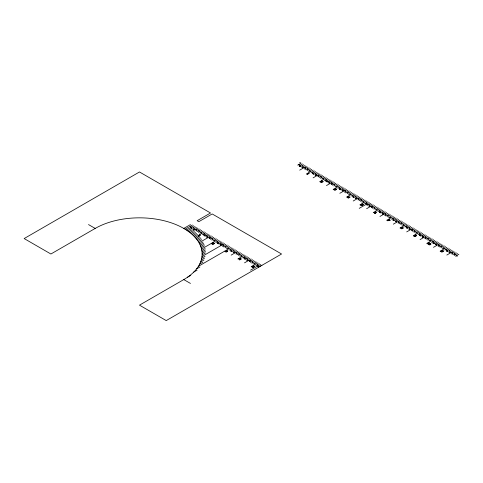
<?xml version="1.0" encoding="UTF-8"?>
<svg xmlns="http://www.w3.org/2000/svg" width="483" height="483" viewBox="0 0 483 483"><rect width="100%" height="100%" fill="white"/><g stroke="black" fill="none" stroke-linecap="round" stroke-linejoin="round"><path stroke-width="0.72" d="M212.991 242.864L213.969 243.468M322.656 181.638L321.672 181.053M321.66 181.228L321.678 180.986A1.678 0.972 0 0 1 322.759 181.24L323.139 181.65M393.627 219.831L393.639 219.723A0.67 0.386 0 0 1 394.068 219.831M407 227.553L407.012 227.439A0.67 0.386 0 0 1 407.441 227.553M420.373 235.269L420.379 235.161A0.67 0.386 0 0 1 420.814 235.275M433.746 242.991L433.752 242.883A0.67 0.386 0 0 1 434.181 242.997M447.113 250.713L447.125 250.599A0.67 0.386 0 0 1 447.554 250.713M214.428 243.631L213.685 243.933A1.232 0.712 0 0 1 213.486 243.909A1.515 0.875 0 0 1 213.238 243.849L213.075 243.8M323.121 181.783L322.348 182.103A1.232 0.712 0 0 1 322.173 182.079A1.515 0.875 0 0 1 321.92 182.019L321.756 181.97M416.086 235.722L415.199 235.463M374.397 212.695L375.297 212.967M415.217 235.336L416.117 235.619M375.273 213.075L374.391 212.828M213.939 243.589L213.383 243.589A1.757 1.014 0 0 0 212.103 243.45M322.626 181.759L322.095 181.765A1.757 1.014 0 0 0 320.784 181.626A1.527 0.881 0 0 0 320.38 181.735A1.727 0.996 0 0 0 320.072 181.886L321.913 182.562L320.809 181.922A1.244 0.718 0 0 1 321.068 181.886A1.274 0.737 0 0 1 321.286 181.886M401.651 227.433L402.52 227.348L403.269 227.867M428.572 242.677L427.207 243.74L427.54 243.927L429.405 242.846L429.139 242.695A0.694 0.398 0 0 1 428.632 242.647L428.62 242.647M393.035 218.479L392.462 218.914L393.234 218.497M406.408 226.195L405.835 226.636L406.608 226.219M419.781 233.917L419.208 234.358L419.981 233.941M388.779 219.379L390.318 220.242L389.98 220.435M388.7 219.427L389.358 220.188M190.465 224.571L183.781 228.429A62.645 36.165 0 0 0 95.187 228.429L50.896 254.004L24.15 238.56L139.484 171.972L210.522 212.991L197.149 220.707L198.821 221.673L212.194 213.957L281.565 254.004L166.23 320.591L139.484 305.147L183.781 279.579L190.465 283.436M185.098 229.214L188.436 227.282M189.034 226.938L192.379 225.012M297.715 165.114L301.06 163.182L299.72 162.409M186.372 230.023L189.716 228.091M190.368 227.71L193.713 225.784M299.055 165.886L302.394 163.954M187.609 230.85L190.954 228.918M191.709 228.483L195.047 226.557M300.39 166.653L303.735 164.727M188.805 231.707L192.149 229.775M193.043 229.256L196.388 227.324M301.73 167.426L305.069 165.5M189.958 232.583L197.722 228.097M299.72 170.131L306.409 166.267M191.069 233.482L194.414 231.556M195.718 230.802L199.062 228.87M304.405 168.972L307.743 167.04M192.137 234.412L195.482 232.48M197.058 231.574L200.397 229.642M199.268 231.242L198.797 230.82M305.739 169.744L309.084 167.812M193.164 235.366L196.509 233.434M198.392 232.347L201.737 230.415M307.949 169.412L307.478 168.99M307.079 170.517L310.418 168.585M194.148 236.338L197.493 234.412M199.733 233.114L203.071 231.188M200.982 232.818L200.831 232.884A0.743 0.429 0 0 0 201.212 233.017L201.797 232.903M308.414 171.29L311.758 169.358M309.663 170.988L309.518 171.054A0.743 0.429 0 0 0 309.893 171.187L310.478 171.073M195.084 237.34L204.412 231.961M306.409 173.989L313.093 170.131M195.977 238.373L199.316 236.441M202.407 234.66L205.746 232.734M311.088 172.829L314.433 170.904M196.816 239.429L200.161 237.503M203.741 235.432L207.086 233.5M312.429 173.602L315.767 171.676M197.607 240.516L200.952 238.59M205.082 236.205L208.421 234.273M313.763 174.375L317.108 172.443M198.35 241.633L201.695 239.707M206.416 236.978L209.761 235.046M315.103 175.148L318.442 173.216M199.038 242.78L211.095 235.819M313.093 177.853L319.782 173.989M199.666 243.963L203.005 242.031M209.091 238.524L212.435 236.592M317.778 176.693L321.117 174.761M200.234 245.177L203.578 243.251M210.431 239.29L213.77 237.364M212.641 238.964L212.17 238.536M319.112 177.466L322.457 175.534M200.741 246.433L204.08 244.501M211.765 240.063L215.11 238.137M321.322 177.134L320.851 176.712M320.446 178.233L323.791 176.307M201.176 247.725L204.52 245.793M213.1 240.836L216.444 238.904M214.355 240.534L214.204 240.606A0.743 0.429 0 0 0 214.585 240.739L215.164 240.625M321.787 179.006L325.131 177.08M323.036 178.704L322.885 178.776A0.743 0.429 0 0 0 323.266 178.909L323.851 178.795M201.538 249.059L217.785 239.677M319.782 181.711L326.466 177.853M201.822 250.436L205.166 248.51M215.774 242.381L219.119 240.449M324.461 180.551L327.806 178.619M202.015 251.866L205.36 249.94M217.115 243.154L220.459 241.222M325.796 181.324L329.14 179.392M202.117 253.358L205.462 251.426M218.449 243.927L221.794 241.995M327.136 182.097L330.481 180.165M202.105 254.903L205.45 252.977M219.789 244.7L223.134 242.768M328.47 182.87L331.815 180.938M201.972 256.527L224.468 243.541M326.466 185.569L333.155 181.711M201.695 258.23L205.04 256.298M222.464 246.239L225.809 244.313M331.145 184.409L334.49 182.483M201.248 260.035L204.593 258.103M223.798 247.012L227.143 245.08M226.014 246.686L225.537 246.258M332.485 185.182L335.83 183.256M200.596 261.955L203.935 260.023M225.138 247.785L228.483 245.853M334.695 184.856L334.224 184.428M333.819 185.955L337.164 184.029M199.672 264.032L202.878 262.178M226.473 248.558L229.817 246.626M335.16 186.728L338.505 184.796M198.38 266.32L231.158 247.399M333.155 189.433L339.839 185.569M196.545 268.922L199.89 266.996M229.147 250.103L232.492 248.171M337.834 188.273L341.173 186.341M193.719 272.098L197.064 270.172M230.488 250.876L233.826 248.944M339.169 189.046L342.513 187.114M187.458 277.26L190.797 275.328M231.822 251.643L235.167 249.717M340.509 189.819L343.848 187.887M233.162 252.416L236.501 250.49M341.843 190.586L345.188 188.66M231.158 255.121L237.841 251.257M339.839 193.291L346.522 189.433M235.837 253.961L239.176 252.029M344.518 192.131L347.863 190.205M237.171 254.734L240.516 252.802M345.858 192.904L349.197 190.972M239.381 254.402L238.91 253.98M238.511 255.507L241.85 253.575M348.068 192.578L347.597 192.149M347.192 193.677L350.537 191.745M239.846 256.28L243.191 254.348M348.533 194.45L351.872 192.518M237.841 258.979L244.525 255.121M346.522 197.149L353.212 193.291M242.52 257.819L245.865 255.893M351.207 195.995L354.546 194.063M243.861 258.592L247.199 256.666M352.542 196.762L355.886 194.836M245.195 259.365L248.54 257.433M353.882 197.535L357.221 195.609M246.535 260.138L249.874 258.206M355.216 198.308L358.561 196.376M244.525 262.843L251.214 258.979M353.212 201.013L359.895 197.149M249.21 261.683L252.549 259.751M357.891 199.853L361.236 197.921M250.544 262.456L253.889 260.524M359.225 200.626L362.57 198.694M252.754 262.124L252.283 261.701M251.885 263.223L255.223 261.297M361.441 200.294L360.97 199.871M360.566 201.399L363.91 199.467M253.219 263.996L256.564 262.07M254.469 263.694L254.318 263.766A0.743 0.429 0 0 0 254.698 263.899L255.284 263.784M361.9 202.172L365.245 200.24M363.156 201.87L363.005 201.936A0.743 0.429 0 0 0 363.379 202.069M251.214 266.701L257.898 262.843M359.895 204.87L366.585 201.013M255.893 265.541L259.238 263.609M364.574 203.711L367.919 201.785M250.544 270.172L260.572 264.382M359.225 208.342L369.26 202.552M258.568 267.087L261.913 265.155M367.249 205.257L370.594 203.325M368.589 206.03L371.934 204.098M366.585 208.728L373.268 204.87M371.264 207.575L374.609 205.643M372.598 208.342L375.943 206.416M374.808 208.016L374.337 207.587M373.939 209.115L377.283 207.189M375.273 209.888L378.618 207.962M376.523 209.586L376.378 209.658A0.743 0.429 0 0 0 376.752 209.791L377.338 209.676M373.268 212.592L379.952 208.728M377.947 211.433L381.292 209.501M379.288 212.206L382.627 210.274M380.622 212.979L383.967 211.047M381.962 213.752L385.301 211.82M379.952 216.45L386.642 212.592M384.637 215.291L387.976 213.365M385.971 216.064L389.316 214.138M388.181 215.738L387.71 215.309M387.312 216.837L390.65 214.905M388.646 217.61L391.991 215.678M389.896 217.308L389.751 217.38A0.743 0.429 0 0 0 390.125 217.513L390.711 217.398M386.642 220.314L393.325 216.45M391.321 219.155L394.665 217.223M392.661 219.928L396 217.996M393.995 220.695L397.34 218.769M395.335 221.468L398.674 219.542M393.325 224.172L400.015 220.314M398.01 223.013L401.349 221.081M399.344 223.786L402.689 221.854M401.554 223.46L401.083 223.031M400.679 224.559L404.023 222.627M402.019 225.332L405.364 223.4M400.015 228.03L406.698 224.172M404.694 226.871L408.038 224.945M406.028 227.644L409.373 225.718M407.368 228.417L410.713 226.485M408.703 229.19L412.047 227.258M406.698 231.894L413.388 228.03M411.377 230.735L414.722 228.803M412.717 231.508L416.062 229.576M414.927 231.176L414.456 230.753M414.052 232.281L417.397 230.349M415.392 233.048L418.737 231.122M416.642 232.746L416.491 232.818A0.743 0.429 0 0 0 416.871 232.951L417.457 232.836M413.388 235.752L420.071 231.894M413.828 236.054L414.173 235.855A1.358 0.785 0 0 0 414.764 236.09M418.067 234.593L421.405 232.661M419.401 235.366L422.746 233.434M420.741 236.139L424.08 234.207M422.076 236.911L425.42 234.98M420.071 239.61L426.755 235.752M424.75 238.457L428.095 236.525M426.091 239.224L429.429 237.298M428.3 238.898L427.829 238.469M427.425 239.997L430.77 238.071M428.765 240.769L432.104 238.837M430.015 240.468L429.864 240.54A0.743 0.429 0 0 0 430.244 240.673L430.83 240.558M426.755 243.474L433.444 239.61M431.44 242.315L434.778 240.383M432.774 243.088L436.119 241.156M434.114 243.861L437.453 241.929M435.449 244.627L438.793 242.701M433.444 247.332L440.128 243.474M438.123 246.173L441.468 244.247M439.464 246.946L442.802 245.014M441.673 246.62L441.202 246.191M440.798 247.719L444.143 245.787M442.132 248.491L445.477 246.559M443.388 248.19L443.237 248.262A0.743 0.429 0 0 0 443.611 248.395L444.197 248.274M440.128 251.19L446.817 247.332M444.807 250.037L448.152 248.105M446.147 250.804L449.492 248.878M447.481 251.577L450.826 249.651M448.822 252.349L452.166 250.423M446.817 255.054L453.501 251.19M451.496 253.895L454.841 251.963M452.831 254.668L456.175 252.736M455.04 254.336L454.569 253.913M454.171 255.441L457.516 253.509M455.505 256.213L458.85 254.281M456.755 255.912L456.61 255.978A0.743 0.429 0 0 0 456.984 256.111L457.57 255.996M433.106 241.778L432.581 242.074L433.348 241.657M446.407 249.536L445.954 249.796L446.721 249.379M305.027 168.965L305.606 168.857M196.346 230.789L196.919 230.687M318.4 176.681L318.973 176.579M209.713 238.511L210.292 238.409M331.773 184.403L332.346 184.295M223.086 246.233L223.665 246.125M337.225 186.516L336.705 186.625A0.743 0.429 0 0 1 336.265 186.498L336.41 186.426M228.525 248.353L228.018 248.455A0.743 0.429 0 0 1 227.578 248.322M335.51 190.121L334.423 190.175L333.759 189.571M226.823 251.951L225.76 252.011L225.078 251.42M345.146 192.125L345.719 192.017M236.459 253.955L237.038 253.847M350.598 194.232L350.054 194.347A0.743 0.429 0 0 1 349.638 194.214L349.783 194.148M241.868 256.087L241.373 256.177M358.513 199.841L359.092 199.739M249.832 261.671L250.405 261.569M363.953 201.96L363.409 202.063M371.886 207.563L372.465 207.461M385.259 215.285L385.839 215.176M398.632 223.007L399.206 222.898M404.066 225.126L403.565 225.229A0.743 0.429 0 0 1 403.124 225.096L403.269 225.03M412.005 230.723L412.579 230.62M425.378 238.445L425.952 238.336M438.745 246.167L439.325 246.058M452.118 253.889L452.698 253.78M363.403 204.774L362.147 204.418M363.445 204.75L362.214 204.019L361.278 204.49L361.525 204.738A1.238 0.712 0 0 1 362.238 205.106M254.716 266.604L253.521 266.218M362.027 205.347L360.403 204.931L361.097 205.553L362.093 205.643L362.648 205.076L361.93 204.538M253.34 267.177L251.721 266.755L252.41 267.383L253.43 267.467L253.973 266.948L253.231 266.362M401.18 228.018L402.043 228.211L401.759 228.568A0.966 0.555 0 0 1 401.313 228.423M335.148 189.946L333.765 189.384M226.461 251.776L225.078 251.214M402.75 228.012L402.031 227.765M304.556 167.704L305.431 167.806M195.875 229.534L196.744 229.636M317.929 175.426L318.798 175.522M209.242 237.256L210.117 237.352M331.302 183.148L332.171 183.244M222.615 244.978L223.49 245.074M344.675 190.87L345.544 190.966M235.988 252.694L236.863 252.796M358.042 198.585L358.917 198.688M249.361 260.415L250.236 260.512M371.415 206.307L372.29 206.404M384.788 214.029L385.663 214.126M387.831 220.592L387.487 220.767L388.592 220.634A4.081 2.355 0 0 1 389.075 220.52A2.711 1.564 0 0 1 389.552 220.447M388.042 220.502L388.296 220.411A3.767 2.174 0 0 1 389.147 220.218M335.806 189.445L335.117 189.584M227.131 251.275L226.43 251.414M402.079 227.571L402.792 227.885M415.489 236.06L415.543 236.048A1.823 1.051 0 0 1 415.277 235.958M393.283 219.994L393.79 220.043M406.656 227.716L407.163 227.765M420.023 235.432L420.536 235.481M433.396 243.154L433.909 243.203M446.769 250.876L447.282 250.925M299.677 165.953L300.191 166.001M313.05 173.675L313.558 173.723M326.423 181.391L326.931 181.439M339.79 189.113L340.304 189.161M353.164 196.835L353.677 196.883M190.996 227.783L191.503 227.831M366.537 204.557L367.05 204.599M204.363 235.505L204.877 235.547M379.91 212.272L380.423 212.321M217.736 243.221L218.25 243.269M231.109 250.943L231.623 250.991M244.483 258.665L244.99 258.713M257.856 266.381L258.363 266.429M302.123 166.031L302.509 166.122M315.496 173.753L315.882 173.838M328.869 181.469L329.255 181.56M342.242 189.191L342.628 189.282M355.615 196.913L356.001 197.004M368.982 204.629L369.374 204.72M382.355 212.351L382.741 212.442M395.728 220.073L396.114 220.163M409.101 227.795L409.487 227.879M193.441 227.861L193.828 227.952M422.474 235.511L422.86 235.601M206.815 235.577L207.201 235.668M435.847 243.233L436.234 243.323M220.182 243.299L220.574 243.39M449.214 250.955L449.607 251.045M233.555 251.021L233.941 251.112M246.928 258.743L247.314 258.828M299.629 164.455L298.856 164.872L299.327 164.498M313.002 172.177L312.229 172.594L312.7 172.22M326.375 179.899L325.602 180.316L326.067 179.942M339.748 187.615L338.975 188.032L339.44 187.658M353.115 195.337L352.349 195.754L352.813 195.38M366.488 203.059L365.722 203.476L366.186 203.101M379.861 210.775L379.089 211.198L379.56 210.817M399.036 221.848L398.258 221.848M412.404 229.57L411.631 229.564M425.777 237.286L425.004 237.286M439.15 245.008L438.377 245.008M452.523 252.73L451.75 252.724M304.924 167.667L305.298 167.879M307.351 169.068L307.774 169.31M318.297 175.383L318.665 175.601M320.724 176.784L321.147 177.032M331.67 183.105L332.038 183.323M334.097 184.506L334.514 184.748M345.043 190.827L345.411 191.039M347.464 192.228L347.887 192.469M358.416 198.549L358.784 198.761M360.837 199.95L361.26 200.191M371.783 206.265L372.158 206.483M374.21 207.666L374.633 207.913M385.156 213.987L385.531 214.198M387.583 215.388L388.006 215.629M398.529 221.709L398.898 221.92M400.956 223.11L401.379 223.351M411.902 229.425L412.271 229.642M414.329 230.826L414.746 231.073M425.275 237.147L425.644 237.364M427.697 238.548L428.119 238.789M438.649 244.869L439.017 245.08M441.07 246.27L441.492 246.511M452.016 252.591L452.39 252.802M454.443 253.992L454.865 254.233M299.683 166.067L300.124 166.321L299.388 166.049M313.056 173.789L313.497 174.043L312.761 173.771M326.43 181.505L326.87 181.759L326.134 181.493M339.803 189.227L340.243 189.481L339.507 189.209M353.176 196.949L353.616 197.203L352.88 196.931M366.543 204.665L366.983 204.925L366.247 204.653M379.916 212.387L380.356 212.641L379.62 212.369M393.289 220.109L393.73 220.363L392.993 220.091M406.662 227.831L407.103 228.085L406.366 227.813M420.035 235.547L420.476 235.801L419.739 235.535M433.408 243.269L433.849 243.523L433.112 243.251M446.775 250.991L447.216 251.245L446.479 250.973M308.897 173.234L309.162 173.385L307.291 174.466L306.959 174.278L308.396 173.18A0.694 0.398 0 0 0 308.897 173.246M442.506 250.375L442.778 250.526L440.907 251.607L440.574 251.42L442.011 250.321A0.694 0.398 0 0 0 442.513 250.387M190.948 226.286L190.175 226.702L190.64 226.328M204.315 234.007L203.548 234.424L204.013 234.05M217.688 241.723L216.921 242.14L217.386 241.766M231.061 249.445L230.288 249.862L230.759 249.488M244.434 257.167L243.661 257.584L244.132 257.21M257.807 264.889L257.034 265.306L257.499 264.932M196.243 229.497L196.611 229.709M198.664 230.892L199.087 231.14M209.616 237.213L209.984 237.431M212.037 238.614L212.46 238.862M222.983 244.935L223.357 245.147M225.41 246.336L225.833 246.578M236.356 252.657L236.73 252.869M238.783 254.058L239.206 254.299M249.729 260.373L250.097 260.591M252.156 261.774L252.579 262.021M241.095 255.978L240.951 256.044A0.743 0.429 0 0 0 241.325 256.177M191.002 227.898L191.443 228.151L190.707 227.879M204.375 235.613L204.816 235.867L204.08 235.601M217.742 243.335L218.183 243.589L217.447 243.317M231.115 251.057L231.556 251.311L230.82 251.039M244.489 258.779L244.929 259.033L244.193 258.761M257.862 266.495L258.302 266.749L257.566 266.477M254.782 266.568L253.533 265.849L252.597 266.32L252.844 266.562A1.238 0.712 0 0 1 253.551 266.936M88.504 224.571L95.187 228.429M227.227 251.094L226.436 250.538A1.34 0.773 0 0 1 227.415 250.762A0.821 0.471 0 0 1 227.704 251.075M335.908 189.27L335.117 188.708A1.34 0.773 0 0 1 336.096 188.931M214.458 243.48L214.138 243.1A1.678 0.972 0 0 0 212.997 242.774M183.781 228.429A62.645 36.165 0 0 1 183.781 279.579M428.584 244.169A1.552 0.9 0 0 1 430.281 243.39C432.098 244.06 429.828 245.177 429.224 244.839A1.057 0.61 0 0 1 428.475 244.163M415.289 235.946A1.455 0.839 0 0 1 414.68 235.481A0.755 0.435 0 0 1 415.519 234.98L416.557 235.807L414.788 236.362A1.866 1.075 0 0 1 413.84 236.048M403.305 228.085A0.803 0.465 0 0 1 402.599 228.314M402.689 228.332A1.02 0.586 0 0 1 401.615 228.791A1.02 0.586 0 0 1 400.679 228.248A1.02 0.586 0 0 1 401.482 227.632M375.412 212.58A1.02 0.592 0 0 1 375.78 213.136A0.731 0.423 0 0 1 375.285 213.395A0.906 0.519 0 0 1 374.633 213.359L373.987 212.52L375.702 212.043A1.618 0.936 0 0 1 376.203 212.146A1.95 1.129 0 0 1 376.529 212.285L376.299 212.532A1.328 0.767 0 0 0 375.726 212.321A1.304 0.755 0 0 0 374.953 212.357M335.709 189.728A1.334 0.767 0 0 0 336.029 189.692A0.821 0.471 0 0 0 336.397 189.469M336.053 188.968A0.821 0.471 0 0 1 336.391 189.245M300.034 165.675A0.67 0.386 0 0 1 300.462 165.79M313.407 173.397A0.67 0.386 0 0 1 313.835 173.512M326.78 181.119A0.67 0.386 0 0 1 327.208 181.234M340.147 188.835A0.67 0.386 0 0 1 340.581 188.956M353.52 196.557A0.67 0.386 0 0 1 353.948 196.672M366.893 204.279A0.67 0.386 0 0 1 367.322 204.394M380.266 211.995A0.67 0.386 0 0 1 380.695 212.115M441.202 246.674A1.413 0.815 0 0 1 441.408 246.632M227.342 251.522A1.334 0.767 0 0 1 227.028 251.558M227.71 251.299A0.821 0.471 0 0 1 227.408 251.571M212.598 243.716A1.274 0.737 0 0 0 212.387 243.716A1.244 0.718 0 0 0 212.128 243.752L213.232 244.392L211.385 243.71A1.727 0.996 0 0 1 211.699 243.565A1.527 0.881 0 0 1 212.109 243.468M191.346 227.505A0.67 0.386 0 0 1 191.781 227.62M204.72 235.227A0.67 0.386 0 0 1 205.154 235.342M218.093 242.943A0.67 0.386 0 0 1 218.521 243.064M231.466 250.665A0.67 0.386 0 0 1 231.894 250.78M244.839 258.387A0.67 0.386 0 0 1 245.267 258.502M258.212 266.109A0.67 0.386 0 0 1 258.64 266.224M428.94 244.241L429.906 244.507A1.509 0.869 0 0 0 430.196 244.374C431.216 243.372 428.97 243.553 428.94 244.223M199.63 235.058L198.278 236.109L198.61 236.296L200.481 235.215L200.21 235.064A0.694 0.398 0 0 1 199.708 235.01L199.63 235.058M443.002 250.894L441.571 251.993L441.897 252.18L443.768 251.1L443.503 250.949A0.628 0.362 0 0 1 443.231 250.955A0.785 0.453 0 0 1 443.002 250.894M193.617 229.232C193.49 230.379 195.73 228.906 193.617 229.232M194.377 229.322L193.786 229.328L194.377 229.322M302.304 167.402C302.171 168.549 304.417 167.076 302.304 167.402M303.064 167.498L302.473 167.498L303.064 167.498M206.99 236.954C206.863 238.101 209.103 236.628 206.99 236.954M207.75 237.044L207.159 237.05L207.75 237.044M315.677 175.124C315.544 176.271 317.79 174.798 315.677 175.124M316.431 175.214L315.846 175.22L316.431 175.214M220.363 244.67C220.23 245.817 222.476 244.344 220.363 244.67M221.123 244.766L220.532 244.772L221.123 244.766M329.044 182.84C328.917 183.993 331.163 182.52 329.044 182.84M329.804 182.936L329.219 182.942L329.804 182.936M233.736 252.392C233.603 253.539 235.849 252.066 233.736 252.392M234.496 252.488L233.905 252.488L234.496 252.488M342.417 190.562C342.29 191.709 344.53 190.236 342.417 190.562M343.178 190.658L342.586 190.664L343.178 190.658M238.825 258.731L238.524 258.906L239.683 259.57L239.302 259.794L239.628 259.981L241.5 258.9L238.825 258.731M347.512 196.901L347.211 197.076L348.364 197.74L347.989 197.964L348.315 198.151L350.187 197.07L347.512 196.901M240.733 258.966L239.985 259.395L239.254 258.979L240.733 258.966M349.414 197.136L348.666 197.571L347.941 197.149L349.414 197.136M247.109 260.114C246.976 261.261 249.222 259.788 247.109 260.114M247.864 260.204L247.278 260.21L247.864 260.204M355.79 198.284C355.663 199.431 357.903 197.958 355.79 198.284M356.551 198.38L355.959 198.38L356.551 198.38M369.163 206.006C369.03 207.153 371.276 205.68 369.163 206.006M369.924 206.096L369.332 206.102L369.924 206.096M382.536 213.721C382.403 214.869 384.649 213.395 382.536 213.721M383.297 213.818L382.705 213.824L383.297 213.818M395.909 221.443C395.776 222.591 398.022 221.117 395.909 221.443M396.664 221.54L396.078 221.54L396.664 221.54M409.276 229.165C409.149 230.313 411.395 228.839 409.276 229.165M410.037 229.256L409.451 229.262L410.037 229.256M422.649 236.887C422.522 238.034 424.762 236.561 422.649 236.887M423.41 236.978L422.818 236.984L423.41 236.978M436.022 244.603C435.895 245.75 438.135 244.277 436.022 244.603M436.783 244.7L436.191 244.706L436.783 244.7M449.395 252.325C449.262 253.472 451.508 251.999 449.395 252.325M450.156 252.422L449.564 252.422L450.156 252.422"/></g></svg>
